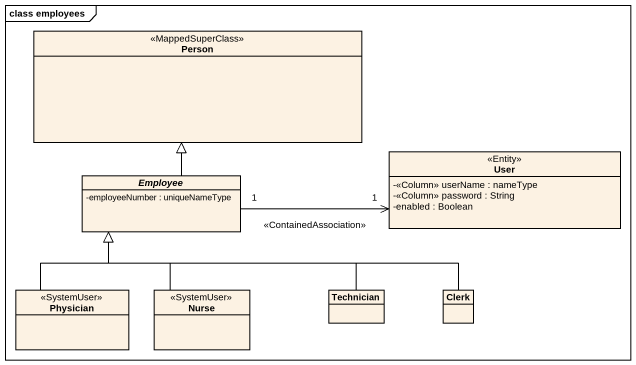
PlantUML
@startuml
mainframe class employees
hide circle
hide empty members
skinparam classAttributeIconSize 0
class "Person" as Person_ <<MappedSuperClass>>
class User <<Entity>> {
  -<<Column>> userName : nameType
  -<<Column>> password : String
  -enabled : Boolean
}
abstract class Employee {
  -employeeNumber : uniqueNameType
}
class Physician <<SystemUser>>
class Nurse <<SystemUser>>
class Technician
class Clerk
Employee -up-|> Person_
Employee "1" -right-> "1" User : <<ContainedAssociation>>
Physician -up-|> Employee
Nurse -up-|> Employee
Technician -left-|> Employee
Clerk -left-|> Employee
@enduml
